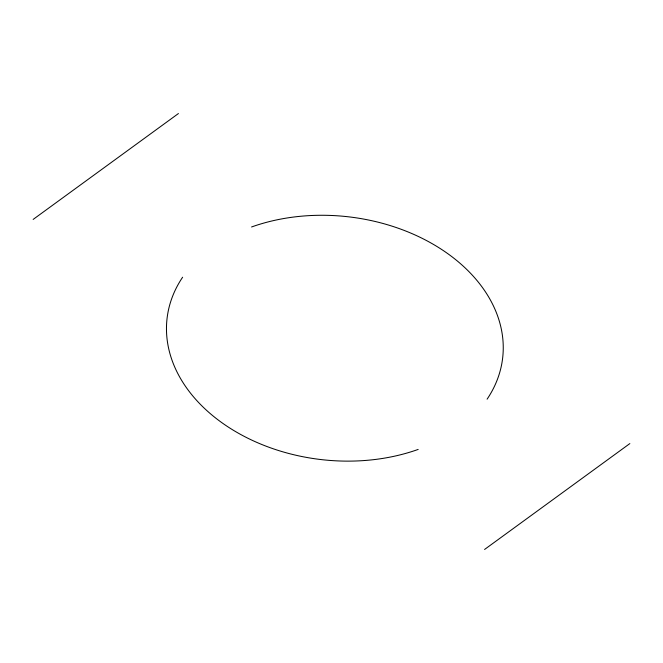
<?xml version="1.0" encoding="UTF-8"?>
<svg xmlns="http://www.w3.org/2000/svg" width="663" height="663" viewBox="0 0 663 663"><rect width="100%" height="100%" fill="white"/><g stroke="black" fill="none" stroke-linecap="round" stroke-linejoin="round"><path stroke-width="0.99" d="M33.15 219.42L178.43 113.539M484.57 549.461L629.85 443.58M251.567 226.978A168.957 122.149 6.8 0 1 449.332 254.783A168.957 122.149 6.8 0 1 487.098 399.184M418.162 449.423A168.957 122.149 6.8 0 1 220.389 421.618A168.957 122.149 6.8 0 1 182.623 277.217"/></g></svg>
